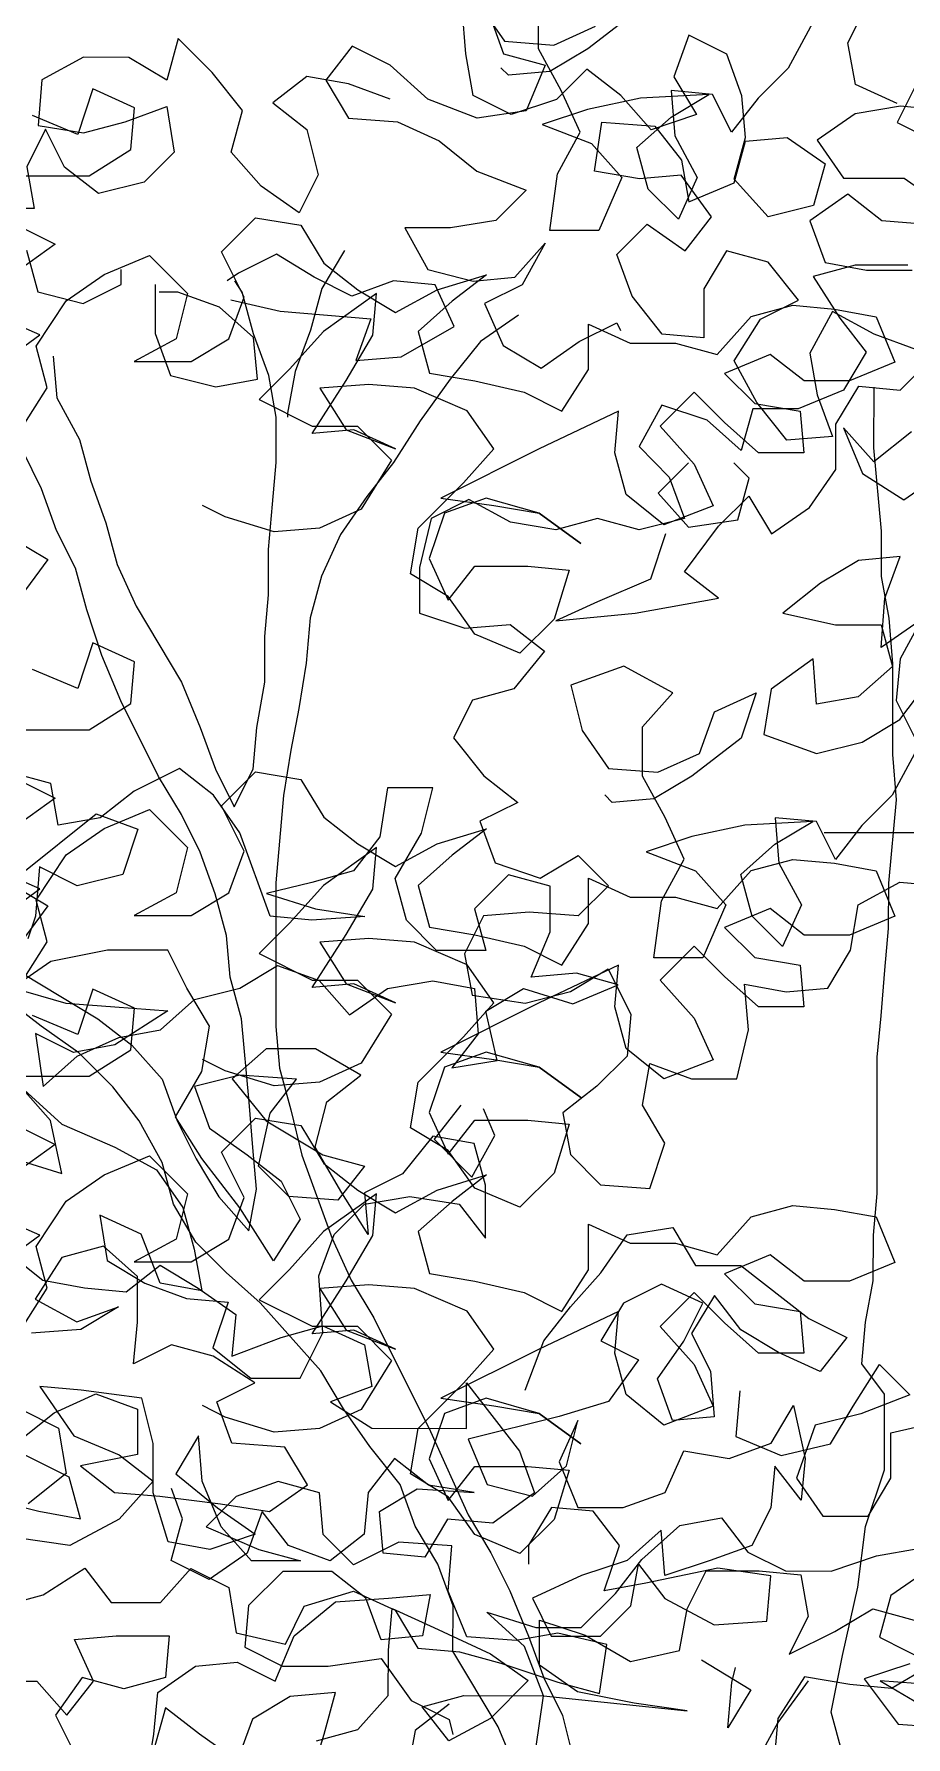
# Model space of a CAD drawing. Header units: inches. Extents: x 350994 to 353538, y 1581369 to 1583842.
# Drawn here: x 351476.701 to 351477.077, y 1583492.566 to 1583493.299 of the extents above; entities that cross this region are included whole.
import ezdxf

# ---------------------------------------------------------------- set-up
doc = ezdxf.new("R2010")
doc.units = ezdxf.units.IN
doc.header["$MEASUREMENT"] = 0
doc.linetypes.add('1', pattern=[0])
doc.layers.add('FOREST', color=96, linetype='Continuous')
doc.layers.add('TREE', color=81, linetype='1')

# ---------------------------------------------------------------- blocks, each defined once
blk = doc.blocks.new('TREE_4')
at = {"color": 94}
for points in [[(56.2, 8833.5), (140.1, 8833.4), (171.9, 8853.6), (174.8, 8885.4), (143, 8899.9), (131.4, 8865.2), (96.7, 8879.7)], [(85.1, 8795.9), (114, 8781.4), (82.2, 8758.3)], [(70.5, 8688.9), (102.4, 8712), (35.9, 8741)], [(87.8, 8639.7), (108.1, 8671.5), (99.5, 8703.3), (122.6, 8738), (151.6, 8758.2), (186.3, 8772.7), (215.2, 8743.7), (206.5, 8709), (174.6, 8691.7), (218, 8691.7), (246.9, 8709), (258.5, 8740.8), (241.2, 8775.5), (267.3, 8801.5), (301.9, 8795.7), (319.3, 8766.8), (345.3, 8746.5), (374.2, 8729.1), (406, 8746.4), (443.6, 8758), (417.5, 8737.7), (391.5, 8714.6), (400.1, 8682.8), (434.8, 8677), (472.4, 8668.3), (501.3, 8653.8), (521.6, 8685.6), (521.6, 8720.3), (553.4, 8705.8), (588.1, 8705.8), (619.9, 8697.1), (645.9, 8726), (677.8, 8734.6), (709.6, 8731.7), (741.4, 8725.9), (755.8, 8691.2), (721.1, 8676.8), (686.4, 8676.8), (660.4, 8697), (625.7, 8682.6), (648.8, 8659.5), (683.5, 8653.7), (686.3, 8621.9), (651.6, 8621.9), (625.6, 8645), (602.5, 8668.2), (576.5, 8642.2), (602.5, 8613.3), (616.9, 8581.4), (579.3, 8567), (550.4, 8590.2), (541.8, 8622), (544.7, 8653.8), (483.9, 8624.9), (408.7, 8587.4), (449.2, 8581.6), (483.9, 8575.8), (515.7, 8552.6), (483.9, 8575.8), (443.4, 8587.4), (411.6, 8575.8), (400, 8541.2), (414.4, 8509.3), (434.7, 8535.3), (475.2, 8535.3), (507, 8532.4), (495.4, 8494.8), (469.3, 8468.8), (434.7, 8483.3), (414.4, 8512.2), (385.6, 8529.6), (391.4, 8564.3), (426.1, 8599), (449.2, 8625), (429, 8653.9), (388.6, 8671.3), (353.9, 8674.2), (316.3, 8671.3), (336.5, 8639.5), (374.1, 8625), (342.3, 8639.5), (310.5, 8636.7), (336.5, 8677.1), (356.8, 8711.8), (359.7, 8743.6), (319.2, 8714.7), (293.2, 8685.8), (270, 8662.7), (310.5, 8642.4), (345.2, 8642.4), (371.2, 8616.4), (348, 8578.8), (316.2, 8564.4), (281.5, 8561.5), (243.9, 8573.1), (226.6, 8581.8)], [(-787, 8213.3), (-807.3, 8175.7), (-830.4, 8152.6), (-850.7, 8126.6), (-865.1, 8155.6), (-896.9, 8158.5), (-894.1, 8123.8), (-876.8, 8092), (-891.2, 8060.2), (-914.3, 8083.3), (-923, 8115.1), (-896.9, 8138.2), (-868, 8155.6), (-920.1, 8152.7), (-960.6, 8144.1), (-995.3, 8132.5), (-957.7, 8118.1), (-934.6, 8092), (-952, 8051.6), (-989.5, 8051.6), (-983.7, 8095), (-966.3, 8126.7), (-980.8, 8158.6), (-998.1, 8190.4), (-998.1, 8228)], [(-1044.3, 8225.1), (-1024.1, 8196.2), (-986.5, 8193.3), (-954.7, 8207.7)], [(-922.9, 8219.2), (-960.5, 8190.3), (-989.4, 8173), (-1021.2, 8170.2), (-1027, 8175.9)], [(79.5, 8557.7), (108.4, 8540.4), (85.2, 8508.6)], [(56.2, 8410.3), (140.1, 8410.2), (171.9, 8430.4), (174.8, 8462.2), (143, 8476.7), (131.4, 8442), (96.7, 8456.5)], [(85.1, 8372.7), (114, 8358.2), (82.2, 8335.1)], [(70.5, 8265.7), (102.4, 8288.8), (35.9, 8317.8)], [(87.8, 8216.6), (108.1, 8248.3), (99.5, 8280.2), (122.6, 8314.8), (151.6, 8335), (186.3, 8349.5), (215.2, 8320.5), (206.5, 8285.8), (174.6, 8268.5), (218, 8268.5), (246.9, 8285.8), (258.5, 8317.6), (241.2, 8352.3), (267.3, 8378.3), (301.9, 8372.5), (319.3, 8343.6), (345.3, 8323.3), (374.2, 8305.9), (406, 8323.2), (443.6, 8334.8), (417.5, 8314.6), (391.5, 8291.5), (400.1, 8259.6), (434.8, 8253.8), (472.4, 8245.1), (501.3, 8230.6), (521.6, 8262.4), (521.6, 8297.1), (553.4, 8282.6), (588.1, 8282.6), (619.9, 8273.9), (645.9, 8302.8), (677.8, 8311.4), (709.6, 8308.5), (741.4, 8302.7), (755.8, 8268), (721.1, 8253.6), (686.4, 8253.6), (660.4, 8273.9), (625.7, 8259.4), (648.8, 8236.3), (683.5, 8230.5), (686.3, 8198.7), (651.6, 8198.7), (625.6, 8221.8), (602.5, 8245), (576.5, 8219), (602.5, 8190.1), (616.9, 8158.2), (579.3, 8143.8), (550.4, 8167), (541.8, 8198.8), (544.7, 8230.6), (483.9, 8201.7), (408.7, 8164.2), (449.2, 8158.4), (483.9, 8152.6), (515.7, 8129.4), (483.9, 8152.6), (443.4, 8164.2), (411.6, 8152.6), (400, 8118), (414.4, 8086.1), (434.7, 8112.2), (475.2, 8112.1), (507, 8109.2), (495.4, 8071.6), (469.3, 8045.6), (434.7, 8060.1), (414.4, 8089), (385.6, 8106.4), (391.4, 8141.1), (426.1, 8175.8), (449.2, 8201.8), (429, 8230.7), (388.6, 8248.1), (353.9, 8251), (316.3, 8248.1), (336.5, 8216.3), (374.1, 8201.8), (342.3, 8216.3), (310.5, 8213.5), (336.5, 8253.9), (356.8, 8288.6), (359.7, 8320.4), (319.2, 8291.5), (293.2, 8262.6), (270, 8239.5), (310.5, 8219.2), (345.2, 8219.2), (371.2, 8193.2), (348, 8155.6), (316.2, 8141.2), (281.5, 8138.3), (243.9, 8149.9), (226.6, 8158.6)], [(-689.7, 8143.6), (-721.5, 8146.5), (-756.2, 8140.8), (-785.2, 8120.6), (-765, 8091.6), (-718.7, 8091.6), (-689.8, 8071.3)], [(-715.9, 8025.1), (-756.3, 8025.1), (-788.2, 8016.5), (-767.9, 7984.6), (-747.7, 7958.6), (-765.1, 7929.7), (-799.8, 7915.3), (-834.5, 7915.3), (-843.2, 7883.5), (-869.2, 7906.7), (-903.9, 7918.3), (-921.3, 7886.5), (-898.2, 7863.3), (-886.6, 7831.5), (-921.3, 7822.9), (-953.1, 7831.6), (-984.9, 7822.9), (-1019.6, 7828.7), (-1051.4, 7846.1), (-1080.3, 7831.7), (-1089.1, 7794.1), (-1089.1, 7759.4), (-1054.4, 7747.8), (-1019.7, 7750.7), (-993.7, 7730.4), (-1016.9, 7701.5), (-1048.7, 7692.9), (-1063.2, 7664), (-1040, 7635), (-1014, 7614.8), (-1043, 7600.4), (-1031.4, 7568.5), (-996.8, 7556.9), (-967.8, 7574.3), (-944.7, 7551.1), (-967.9, 7528), (-1005.4, 7530.9), (-1040.1, 7528.1), (-1054.6, 7499.2), (-1048.9, 7467.4), (-1008.4, 7461.5), (-973.7, 7470.2), (-944.8, 7487.5), (-927.5, 7452.8), (-930.4, 7421), (-953.5, 7397.9), (-979.6, 7377.7), (-973.8, 7345.9), (-950.7, 7322.7), (-913.1, 7319.8), (-901.5, 7354.5), (-918.8, 7383.4), (-913, 7415.2), (-881.2, 7403.6), (-846.5, 7403.6), (-837.8, 7441.1), (-840.7, 7475.8), (-808.9, 7470), (-777.1, 7472.9), (-759.7, 7501.8), (-753.9, 7536.5), (-722.1, 7553.8), (-690.3, 7550.9)], [(73.2, 7741), (105, 7749.7), (136.8, 7769.9), (157, 7743.8), (194.6, 7743.8), (217.8, 7769.8), (246.7, 7755.3), (252.4, 7720.6), (290, 7711.9), (304.5, 7740.8), (342.1, 7752.3), (373.9, 7737.8), (391.2, 7708.9), (423, 7706), (454.8, 7697.3), (498.2, 7682.8), (530, 7674.1), (535.8, 7711.7), (498.2, 7720.4), (466.4, 7714.6), (428.8, 7717.6), (414.4, 7752.3), (417.3, 7787), (376.8, 7789.9), (342.1, 7772.6), (319, 7795.7), (316.1, 7827.5), (284.4, 7836.2), (252.5, 7824.7), (229.4, 7801.6), (269.8, 7784.2), (301.6, 7775.5), (264.1, 7775.5), (240.9, 7801.6), (226.5, 7836.3), (223.7, 7871), (206.3, 7842.1), (238.1, 7816), (267, 7795.8), (232.3, 7784.2), (200.5, 7790), (188.9, 7827.6), (189, 7865.2), (180.3, 7899.9), (134.1, 7905.8), (102.3, 7908.7), (128.3, 7871.1), (162.9, 7856.6), (188.9, 7836.3), (162.9, 7807.4), (125.3, 7787.2), (84.8, 7793)], [(87.8, 7891.3), (116.7, 7876.9), (122.4, 7842.2), (93.5, 7819.1)], [(79.5, 8293.2), (108.4, 8275.9), (85.2, 8244.1)], [(56.2, 8145.8), (140.1, 8145.7), (171.9, 8165.9), (174.8, 8197.7), (143, 8212.2), (131.4, 8177.5), (96.7, 8192)], [(85.1, 8108.2), (114, 8093.7), (82.2, 8070.6)], [(70.5, 8001.2), (102.4, 8024.3), (35.9, 8053.3)], [(87.8, 7952.1), (108.1, 7983.8), (99.5, 8015.7), (122.6, 8050.3), (151.6, 8070.5), (186.3, 8085), (215.2, 8056), (206.5, 8021.3), (174.6, 8004), (218, 8004), (246.9, 8021.3), (258.5, 8053.1), (241.2, 8087.8), (267.3, 8113.8), (301.9, 8108), (319.3, 8079.1), (345.3, 8058.8), (374.2, 8041.4), (406, 8058.7), (443.6, 8070.3), (417.5, 8050.1), (391.5, 8027), (400.1, 7995.1), (434.8, 7989.3), (472.4, 7980.6), (501.3, 7966.1), (521.6, 7997.9), (521.6, 8032.6), (553.4, 8018.1), (588.1, 8018.1), (619.9, 8009.4), (645.9, 8038.3), (677.8, 8046.9), (709.6, 8044), (741.4, 8038.2), (755.8, 8003.5), (721.1, 7989.1), (686.4, 7989.1), (660.4, 8009.4), (625.7, 7994.9), (648.8, 7971.8), (683.5, 7966), (686.3, 7934.2), (651.6, 7934.2), (625.6, 7957.4), (602.5, 7980.5), (576.5, 7954.5), (602.5, 7925.6), (616.9, 7893.7), (579.3, 7879.3), (550.4, 7902.5), (541.8, 7934.3), (544.7, 7966.1), (483.9, 7937.2), (408.7, 7899.7), (449.2, 7893.9), (483.9, 7888.1), (515.7, 7864.9), (483.9, 7888.1), (443.4, 7899.7), (411.6, 7888.2), (400, 7853.5), (414.4, 7821.7), (434.7, 7847.7), (475.2, 7847.6), (507, 7844.7), (495.4, 7807.1), (469.3, 7781.1), (434.7, 7795.6), (414.4, 7824.5), (385.6, 7841.9), (391.4, 7876.6), (426.1, 7911.3), (449.2, 7937.3), (429, 7966.2), (388.6, 7983.6), (353.9, 7986.5), (316.3, 7983.7), (336.5, 7951.8), (374.1, 7937.3), (342.3, 7951.8), (310.5, 7949), (336.5, 7989.4), (356.8, 8024.1), (359.7, 8055.9), (319.2, 8027), (293.2, 7998.1), (270, 7975), (310.5, 7954.7), (345.2, 7954.7), (371.2, 7928.7), (348, 7891.1), (316.2, 7876.7), (281.5, 7873.8), (243.9, 7885.4), (226.6, 7894.1)], [(-707.4, 7753.3), (-736.4, 7733.1), (-733.4, 7770.7), (-721.9, 7802.5), (-753.7, 7799.6), (-782.6, 7782.3), (-811.5, 7759.2), (-771.1, 7750.5), (-736.4, 7750.4), (-727.7, 7718.6), (-753.8, 7695.5), (-785.6, 7689.8), (-788.4, 7724.4), (-820.3, 7701.3), (-826.1, 7666.7), (-785.6, 7652.2), (-750.9, 7660.8), (-722, 7678.1), (-695.9, 7712.8)], [(-704.5, 7756.2), (-721.9, 7724.4), (-724.8, 7692.6), (-707.5, 7657.9), (-727.8, 7620.3), (-751, 7597.2), (-771.2, 7571.2), (-785.6, 7600.1), (-817.4, 7603), (-814.6, 7568.3), (-797.3, 7536.5), (-811.8, 7504.7), (-834.9, 7527.9), (-843.5, 7559.7), (-817.5, 7582.8), (-788.5, 7600.1), (-840.6, 7597.3), (-881.1, 7588.6), (-915.8, 7577.1), (-878.2, 7562.6), (-855.1, 7536.6), (-872.5, 7496.1), (-910.1, 7496.1), (-904.2, 7539.5), (-886.9, 7571.3), (-901.3, 7603.1), (-918.6, 7634.9), (-918.6, 7672.5), (-895.4, 7698.5), (-933, 7718.8), (-973.5, 7704.4), (-964.8, 7669.7), (-944.6, 7640.7), (-907, 7637.8), (-875.2, 7652.2), (-863.6, 7684), (-831.8, 7698.5), (-843.4, 7663.8), (-881, 7634.9), (-910, 7617.6), (-941.8, 7614.7), (-947.5, 7620.5)], [(-901.1, 7820), (-912.7, 7785.3), (-953.2, 7768), (-985, 7753.5), (-924.3, 7759.3), (-860.7, 7770.8), (-886.7, 7791), (-860.6, 7825.7), (-837.5, 7848.8), (-820.1, 7819.9), (-791.2, 7840.1), (-770.9, 7869), (-770.9, 7903.7), (-753.5, 7932.6), (-721.7, 7929.7), (-695.7, 7955.7)], [(-713.1, 7897.9), (-742, 7874.8), (-765.1, 7900.8), (-750.7, 7866.1), (-718.9, 7845.8), (-690, 7866)], [(637.2, 7905.3), (634.2, 7870.6), (668.9, 7856.1), (706.5, 7864.8), (723.9, 7893.7), (744.1, 7925.4), (767.3, 7902.3), (729.7, 7887.9), (695, 7879.2), (680.5, 7838.8), (700.7, 7809.8), (735.4, 7809.8), (752.7, 7838.7), (752.8, 7873.4), (790.4, 7882)], [(790.3, 7775), (752.7, 7749.1), (744, 7717.3), (784.4, 7697)], [(767.1, 7697), (732.4, 7685.5), (758.4, 7650.8), (801.7, 7647.8)], [(608.1, 7700), (645.6, 7676.9), (628.2, 7648), (631.2, 7682.7), (634.1, 7694.2)], [(-1400, 7342.9), (-1362.4, 7331.3), (-1371, 7371.8), (-1394.1, 7397.8), (-1362.4, 7368.9), (-1321.9, 7351.5), (-1290.1, 7334.1), (-1269.9, 7305.2), (-1261.3, 7273.4), (-1255.5, 7241.6), (-1287.3, 7247.4), (-1301.7, 7285), (-1333.5, 7299.5), (-1327.8, 7264.8), (-1298.9, 7247.4), (-1267.1, 7235.8), (-1235.3, 7232.9), (-1246.9, 7198.2), (-1218, 7175), (-1180.4, 7175), (-1163, 7209.7), (-1165.9, 7253), (-1154.3, 7284.8), (-1131.1, 7307.9), (-1096.4, 7313.7), (-1058.8, 7307.9), (-1038.6, 7281.8), (-1038.6, 7322.3), (-1047.2, 7354.1), (-1079, 7359.9), (-1102.2, 7331.1), (-1131.1, 7316.6), (-1128.3, 7284.8), (-1148.5, 7316.6), (-1168.7, 7351.4), (-1160, 7386), (-1133.9, 7406.3), (-1168.6, 7426.5), (-1206.2, 7426.6), (-1232.2, 7403.5), (-1206.2, 7371.6), (-1162.9, 7345.6), (-1131.1, 7336.9), (-1151.4, 7310.9), (-1188.9, 7313.8), (-1212.1, 7336.9), (-1203.3, 7377.4), (-1183.1, 7403.4), (-1226.4, 7406.3), (-1261.1, 7397.7), (-1249.6, 7365.9), (-1220.7, 7345.6), (-1194.7, 7325.4), (-1180.3, 7296.4), (-1200.6, 7264.6), (-1226.5, 7305.1), (-1255.4, 7342.8), (-1275.6, 7374.6), (-1255.4, 7409.3), (-1249.5, 7443.9), (-1266.9, 7472.9), (-1281.3, 7501.8), (-1327.6, 7501.8), (-1370.9, 7493.2), (-1399.9, 7473), (-1359.4, 7461.4), (-1321.8, 7458.5), (-1281.3, 7455.5), (-1321.8, 7429.6), (-1353.6, 7423.8), (-1382.5, 7438.3), (-1376.8, 7397.8), (-1350.8, 7420.9), (-1318.9, 7435.3), (-1287.1, 7441.1), (-1261.1, 7464.2), (-1226.4, 7472.8), (-1197.5, 7490.2), (-1165.7, 7478.6), (-1142.6, 7452.5), (-1113.6, 7472.7), (-1078.9, 7478.5), (-1047.1, 7472.7), (-1044.3, 7438), (-1064.5, 7412), (-1029.8, 7417.7), (-1038.5, 7455.3), (-1009.5, 7472.6), (-972, 7461), (-937.3, 7475.5), (-969, 7484.2), (-1003.7, 7481.3), (-989.3, 7516), (-989.2, 7550.7), (-1021, 7559.4), (-1047.1, 7533.4), (-1038.4, 7501.6), (-1076, 7501.6), (-1099.1, 7524.8), (-1107.8, 7556.6), (-1087.5, 7591.3), (-1078.8, 7625.9), (-1113.5, 7626), (-1119.3, 7588.4), (-1139.6, 7562.4), (-1171.4, 7553.7), (-1206.1, 7545.1), (-1168.5, 7533.5), (-1130.9, 7527.7), (-1171.4, 7524.8), (-1203.2, 7527.8), (-1226.3, 7591.4), (-1246.5, 7620.3), (-1272.5, 7640.6), (-1307.2, 7623.3), (-1333.2, 7603), (-1365.1, 7597.3), (-1370.8, 7629.1), (-1402.6, 7637.8)], [(-1394, 7559.7), (-1336.1, 7605.9), (-1304.3, 7594.3), (-1315.9, 7559.7), (-1350.6, 7551), (-1379.5, 7565.5), (-1382.5, 7527.9), (-1388.3, 7510.6)], [(-537, 7605.7), (-568.8, 7602.8), (-641.1, 7602.9), (-675.8, 7594.2), (-707.6, 7591.4), (-779.9, 7591.4)], [(-1057.6, 7383.5), (-1077.9, 7357.5), (-1049, 7328.6), (-1031.6, 7360.4), (-1040.3, 7380.6)], [(-1414.6, 7082), (-1379.9, 7073.3), (-1348.1, 7067.5), (-1356.8, 7099.3), (-1391.5, 7116.7)], [(-1397.2, 7125.4), (-1368.3, 7148.5), (-1336.5, 7162.9), (-1304.7, 7151.3), (-1304.7, 7116.6), (-1348.1, 7108), (-1322.1, 7087.7), (-1287.4, 7084.8), (-1241.2, 7079), (-1203.6, 7073.2), (-1174.6, 7093.4), (-1192, 7122.3), (-1232.4, 7125.2), (-1244, 7157), (-1215, 7171.5), (-1246.8, 7191.7), (-1278.6, 7200.4), (-1307.6, 7186), (-1304.6, 7217.8), (-1304.6, 7252.5), (-1330.6, 7275.7), (-1362.4, 7267), (-1382.7, 7235.2), (-1350.9, 7217.9), (-1319.1, 7229.4), (-1348, 7212.1), (-1385.6, 7209.2)], [(-1405.8, 7272.8), (-1376.9, 7249.7), (-1345.1, 7243.9), (-1313.3, 7240.9), (-1287.2, 7261.2), (-1258.3, 7243.8), (-1229.5, 7223.5), (-1232.4, 7191.7), (-1194.8, 7206.1), (-1163, 7214.8), (-1131.2, 7200.3), (-1125.4, 7168.5), (-1157.2, 7157), (-1125.4, 7136.7), (-1053.2, 7136.6), (-1053.1, 7171.3), (-1012.7, 7119.2), (-1001.2, 7087.4), (-1033, 7064.3), (-1067.7, 7067.2), (-1085.1, 7038.3), (-1116.9, 7041.3), (-1119.7, 7073.1), (-1090.8, 7090.4), (-1047.4, 7087.5), (-1082.1, 7093.3), (-1108.1, 7113.5), (-1128.4, 7087.5), (-1131.3, 7055.7), (-1157.3, 7035.5), (-1189.1, 7047.1), (-1209.4, 7073.2), (-1220.9, 7041.4), (-1249.9, 7021.2), (-1278.8, 7035.6), (-1270.1, 7067.4), (-1278.7, 7090.6)], [(-1167.9, 6897.9), (-1136.1, 6906.5), (-1113, 6932.5), (-1112.9, 6967.2), (-1110, 6999), (-1078.2, 6984.5), (-1034.9, 6964.3), (-1006, 6944), (-1034.9, 6915.1), (-1066.7, 6897.8), (-1087, 6923.8), (-1055.1, 6932.5), (-994.4, 6932.4), (-884.6, 6920.8), (-925, 6926.6), (-968.4, 6935.3), (-997.3, 6955.6), (-997.3, 6990.2), (-962.6, 6978.7), (-927.9, 6958.4), (-890.3, 6967), (-884.5, 6998.8), (-870, 7027.7), (-829.5, 7027.7), (-797.7, 7024.8), (-792, 6993), (-806.5, 6964.1), (-771.8, 6981.4), (-742.8, 6998.7), (-711, 6990)], [(-693.7, 6958.2), (-728.4, 6938), (-760.2, 6940.9), (-794.9, 6946.7), (-815.2, 6914.9), (-818.1, 6883.1)], [(-1000.3, 6891.9), (-994.4, 6932.4), (-1008.9, 6970), (-1037.7, 6996.1), (-1000.2, 6984.5), (-965.5, 6984.4), (-939.4, 7010.4), (-919.2, 7036.4), (-890.2, 7062.4), (-858.4, 7068.2), (-838.2, 7042.1), (-809.3, 7027.7), (-774.6, 7027.6), (-739.9, 7039.2), (-708.1, 7044.9), (-676.3, 7042), (-650.3, 7018.8), (-644.5, 6984.1), (-650.3, 6952.3), (-696.6, 6940.8), (-737.1, 6943.8), (-702.4, 6923.5), (-670.6, 6909), (-633.1, 6897.4)], [(-792, 6943.8), (-815.2, 6912), (-832.6, 6880.2), (-847.1, 6848.4), (-858.6, 6813.8), (-873.1, 6782), (-884.7, 6750.2), (-887.7, 6712.6), (-887.7, 6703.9)], [(16.6, 5928.2), (-15.2, 5942.7), (-20.9, 5974.5), (-6.5, 6003.4)], [(31.1, 5942.7), (16.6, 5913.8), (51.3, 5896.4)], [(39.6, 5835.7), (5, 5838.6), (-21, 5858.9), (-50, 5838.6), (-38.4, 5806.8), (-6.6, 5801), (28.1, 5801)], [(30.9, 5740.3), (-0.9, 5751.9), (-32.7, 5769.2), (-50.1, 5737.4), (-44.3, 5705.6), (-32.8, 5673.8), (-67.5, 5671), (-90.6, 5699.9), (-107.9, 5731.7), (-87.6, 5763.5), (-58.7, 5777.9), (-81.8, 5806.9), (-113.6, 5815.6), (-131, 5786.7), (-131, 5749.1), (-162.8, 5752), (-185.9, 5780.9), (-197.5, 5812.8), (-174.3, 5835.9), (-145.4, 5815.6), (-125.1, 5841.6), (-148.3, 5873.4), (-180.1, 5870.6), (-214.7, 5876.4), (-208.9, 5914), (-168.5, 5911), (-148.2, 5885), (-142.5, 5853.2), (-107.8, 5867.6), (-99.1, 5899.4), (-67.3, 5902.3), (-38.4, 5882), (-47.1, 5850.2), (-81.8, 5841.6), (-107.8, 5870.5), (-99.1, 5902.3), (-101.9, 5934.1), (-113.5, 5965.9), (-142.4, 5980.4), (-154, 5948.6), (-136.6, 5919.7), (-171.3, 5908.1), (-194.5, 5934.2), (-220.5, 5954.5), (-243.6, 5931.3), (-278.3, 5919.8), (-307.2, 5934.3), (-313, 5966.1), (-315.8, 6000.8)], [(-295.6, 5997.9), (-284.1, 5966.1), (-252.3, 5957.4), (-266.7, 5922.7), (-304.3, 5916.9), (-341.9, 5931.4), (-370.8, 5957.5), (-399.7, 5972), (-420, 5946), (-402.6, 5917), (-365.1, 5914.1), (-333.3, 5899.6), (-304.4, 5876.5), (-266.8, 5862), (-290, 5838.9), (-324.7, 5833.1), (-359.4, 5833.1), (-342, 5801.3), (-307.3, 5792.6), (-275.5, 5795.5), (-252.4, 5821.5), (-269.8, 5789.7), (-298.7, 5775.3), (-284.3, 5743.4), (-255.4, 5726.1), (-226.4, 5746.3), (-197.5, 5760.7), (-194.6, 5754.9)], [(-370.8, 5931.5), (-402.6, 5943.1), (-434.4, 5948.9), (-460.5, 5928.7), (-434.5, 5908.4), (-425.8, 5873.7), (-440.3, 5844.8), (-469.2, 5865.1), (-492.3, 5891.1), (-483.6, 5922.9), (-506.7, 5951.8), (-532.7, 5977.9), (-541.4, 5946.1), (-570.3, 5963.4), (-605, 5963.5), (-636.8, 5946.2), (-639.7, 5911.5), (-605, 5905.7), (-573.2, 5914.3), (-541.4, 5925.8), (-535.7, 5891.1), (-558.8, 5868), (-593.5, 5859.4), (-619.5, 5879.6), (-634, 5908.6), (-648.4, 5879.7), (-642.7, 5847.9), (-677.4, 5847.9)], [(-648.5, 5816.1), (-639.9, 5784.3), (-605.2, 5775.5), (-576.2, 5790), (-576.2, 5801.5)], [(-405.6, 5815.8), (-423, 5786.9), (-431.7, 5755.1), (-443.3, 5723.4), (-449.1, 5691.6), (-449.1, 5688.7)], [(-651.9, 5263.8), (-594.1, 5229.1), (-568.1, 5208.8), (-545, 5182.8), (-533.5, 5151), (-519, 5122), (-501.7, 5093.1), (-478.6, 5067.1), (-472.8, 5098.9), (-475.6, 5130.7), (-478.5, 5165.4), (-484.2, 5229), (-492.9, 5260.8), (-495.7, 5292.6), (-504.4, 5324.4), (-515.9, 5356.2), (-530.3, 5385.2), (-547.7, 5414.1), (-576.5, 5471.9), (-591, 5506.6), (-602.5, 5541.3), (-611.1, 5573.2), (-625.6, 5602.1), (-637.1, 5633.9), (-651.5, 5662.8)], [(-492.4, 5778.3), (-454.8, 5769.6), (-385.4, 5763.8), (-397, 5732), (-362.3, 5734.8), (-321.8, 5757.9), (-336.3, 5789.8), (-368.1, 5792.7), (-399.9, 5781.1), (-428.8, 5795.6), (-457.7, 5813), (-486.6, 5798.6), (-495.3, 5792.8)], [(-628.3, 5735.1), (-625.5, 5703.3), (-608.2, 5671.5), (-599.5, 5639.6), (-588, 5607.8), (-579.3, 5576), (-564.9, 5544.2), (-530.3, 5486.3), (-515.8, 5451.6), (-504.3, 5419.8), (-489.9, 5390.9), (-475.4, 5419.8), (-472.5, 5451.6), (-466.6, 5486.3), (-466.6, 5521), (-463.7, 5552.8), (-463.7, 5587.5), (-460.7, 5622.2), (-457.8, 5654), (-457.8, 5688.7), (-463.5, 5720.5), (-475.1, 5752.3), (-483.7, 5784.1), (-489.5, 5792.8)], [(-550.2, 5790), (-550.3, 5752.4), (-538.7, 5720.5), (-504, 5711.8), (-472.2, 5717.6), (-475.1, 5749.4), (-501.1, 5772.6), (-532.9, 5784.2), (-547.3, 5784.2)], [(-272.7, 5766.6), (-301.6, 5746.4), (-324.8, 5717.5), (-347.9, 5685.7), (-368.2, 5653.9), (-388.5, 5627.9), (-408.7, 5599), (-423.2, 5567.2), (-431.9, 5535.4), (-434.8, 5500.7), (-440.6, 5466), (-446.5, 5434.2), (-452.3, 5399.5), (-455.2, 5364.8), (-458.1, 5333), (-458.2, 5223.2), (-455.4, 5191.4), (-446.7, 5159.6), (-438.1, 5124.8), (-415, 5061.2), (-400.6, 5029.4), (-383.2, 5000.5), (-340, 4913.7), (-311.1, 4850.1), (-293.8, 4821.1), (-279.3, 4792.2), (-264.9, 4757.5), (-253.4, 4725.7), (-239, 4696.8), (-230.3, 4662.1)], [(-25, 4667.6), (-33.7, 4699.5), (-25, 4742.8), (-13.3, 4794.9), (-7.5, 4841.1), (7, 4884.5), (7, 4942.3), (-10.3, 4965.4), (-7.4, 4997.2), (-1.6, 5029), (-1.5, 5063.7), (1.4, 5095.5), (1.5, 5199.6), (4.4, 5231.4), (7.3, 5266.1), (10.2, 5297.9), (10.3, 5332.6), (16.1, 5396.2), (13.3, 5430.9), (13.3, 5500.3), (10.5, 5535), (4.7, 5566.8), (4.7, 5601.5), (-1, 5665.1), (-0.9, 5711.4)], [(-142.7, 5653.7), (-165.8, 5630.6), (-142.7, 5604.5), (-105.1, 5610.3), (-96.4, 5642.1), (-108, 5653.7)], [(-273.7, 4653.4), (-288.1, 4688.1), (-322.8, 4746), (-322.7, 4780.7), (-334.3, 4812.5), (-351.6, 4841.4), (-363.1, 4873.2), (-386.2, 4902.2), (-406.4, 4931.1), (-423.8, 4960), (-470, 5012.1), (-496, 5035.3), (-519.1, 5058.4), (-536.4, 5087.4), (-545, 5119.2), (-562.4, 5151), (-582.6, 5177), (-608.6, 5203.1), (-637.5, 5223.3), (-663.5, 5243.6)], [(-267.6, 4945.4), (-253.2, 4983), (-232.9, 5009), (-209.7, 5035), (-189.5, 5063.9), (-154.8, 5069.7), (-137.4, 5040.7), (-102.8, 5040.7), (-50.7, 5000.2), (-21.8, 4985.7), (-42.1, 4959.7), (-73.9, 4974.2), (-102.8, 4991.5), (-123, 5017.6), (-140.4, 4988.7), (-126, 4959.8), (-123.1, 4925.1), (-154.9, 4922.2), (-166.4, 4954), (-146.2, 4982.9), (-131.7, 5011.8), (-163.5, 5026.3), (-192.4, 5011.9), (-209.8, 4983), (-180.9, 4968.5), (-204, 4936.7), (-241.6, 4925.2), (-311, 4907.9), (-296.6, 4873.2), (-261.9, 4864.5), (-235.9, 4887.6), (-227.2, 4922.3), (-241.7, 4890.5), (-227.2, 4855.8), (-192.6, 4855.7), (-160.7, 4867.3), (-146.3, 4899.1), (-111.6, 4893.2), (-79.7, 4904.8), (-62.4, 4933.7), (-53.7, 4893.2), (-56.7, 4861.4), (-76.9, 4887.4), (-79.8, 4855.6), (-94.3, 4826.7), (-126.1, 4815.2), (-160.8, 4803.7), (-163.7, 4838.4), (-189.7, 4815.3), (-224.4, 4803.7), (-262, 4786.4), (-247.6, 4757.5), (-210, 4757.4), (-186.8, 4780.6), (-181, 4812.4), (-160.8, 4786.3), (-123.2, 4766), (-82.8, 4768.9), (-79.8, 4803.6), (-120.3, 4809.4), (-175.3, 4797.9), (-207.1, 4792.1), (-195.5, 4826.8), (-215.7, 4852.9), (-247.5, 4855.8), (-264.9, 4826.9), (-264.9, 4812.4)], [(-325.7, 4705.5), (-351.7, 4685.3), (-357.5, 4653.5)], [(-432.7, 4644.9), (-421.1, 4682.5), (-412.4, 4714.3), (-447.1, 4711.4), (-476, 4694.1), (-487.6, 4662.3), (-516.5, 4682.6), (-542.5, 4702.8), (-551.2, 4671)], [(-713.1, 4723.2), (-640.8, 4723.1), (-617.7, 4697.1), (-597.5, 4723.1), (-611.9, 4754.9), (-580.1, 4757.8), (-539.6, 4757.7), (-542.5, 4725.9), (-574.3, 4717.3), (-606.1, 4726), (-626.4, 4697.1), (-612, 4668.2)], [(-557, 4647.9), (-551.2, 4682.6), (-548.3, 4714.4), (-519.4, 4734.6), (-487.6, 4737.5), (-458.7, 4723), (-444.2, 4757.7), (-412.4, 4783.7), (-371.9, 4786.5), (-340.1, 4789.4), (-345.9, 4757.6), (-377.7, 4754.7), (-389.2, 4786.5), (-415.2, 4806.8), (-452.8, 4806.8), (-478.9, 4780.8), (-481.8, 4749), (-452.9, 4734.5), (-418.2, 4734.5), (-377.7, 4740.3), (-354.6, 4708.4), (-325.7, 4693.9), (-322.8, 4682.4)]]:
    blk.add_lwpolyline(points, dxfattribs=at)

msp = doc.modelspace()

# ---------------------------------------------------------------- hatches: boundary and pattern name
at = {"layer": 'FOREST', "lineweight": 5}
h = msp.add_hatch(dxfattribs=at)
h.set_pattern_fill('ANSI31', color=96, scale=50, style=0)
h.paths.add_polyline_path([(351604.92742, 1583347.98001), (351663.00361, 1583522.95042), (351611.87793, 1583545.35936), (351490.29156, 1583598.08515), (351436.56964, 1583404.46462), (351529.74504, 1583373.17051)])
h.paths.add_polyline_path([(351517.5086, 1583480.13966), (351575.36575, 1583480.13966), (351575.36575, 1583465.13966), (351517.5086, 1583465.13966)], flags=24)

# ---------------------------------------------------------------- block references
at = {"layer": 'TREE', "lineweight": 5, "xscale": 0.0005632341344607994, "yscale": 0.0005632341490127146, "zscale": 0.0005632341444477617}
for p in [(351477.06355, 1583489.92993), (351477.48079, 1583488.67931), (351476.64629, 1583488.26244)]:
    msp.add_blockref('TREE_4', p, dxfattribs=at)

doc.saveas('drawing.dxf')
